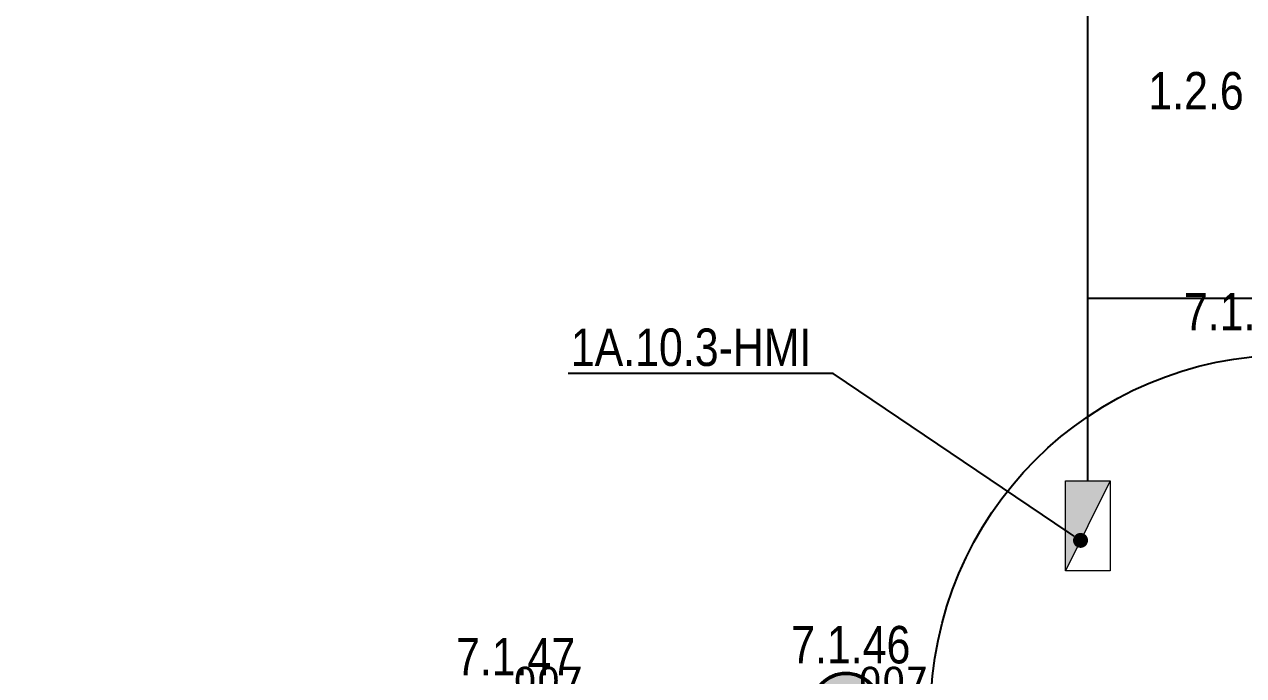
# Model space of a CAD drawing. Header units: millimetres. Extents: x -243740 to 150609, y -473655 to -165121.
# Drawn here: x -11100 to -2954, y -389787 to -385437 of the extents above; entities that cross this region are included whole.
import ezdxf
from ezdxf import colors
from ezdxf.entities.mleader import LeaderData, LeaderLine
from ezdxf.enums import TextEntityAlignment as Align
from ezdxf.math import Vec2, Vec3

# ---------------------------------------------------------------- set-up
doc = ezdxf.new("R2010")
doc.units = ezdxf.units.MM
doc.layers.add('0_Авт.', color=255, linetype='Continuous', lineweight=5)
doc.layers.add('_освещение_dali', color=3, linetype='Continuous', lineweight=50)
for name, color, linetype in [('_HMI', 6, 'Continuous'), ('_Гр.ЩД-1C.10.4.I6.1', 6, 'Continuous'), ('_Гр.ЩД-1C.10.4.I6.2', 6, 'Continuous')]:
    doc.layers.add(name, color=color, linetype=linetype)
doc.styles.get("Standard").update_dxf_attribs({"font": 'ARIALN.TTF'})
doc.styles.add('TableTextStyle', font='')
doc.styles.get('TableTextStyle').set_extended_font_data('VERDANA.TTF')

# ---------------------------------------------------------------- blocks, each defined once
blk = doc.blocks.new('*U420')
h = blk.add_hatch(color=0)
h.dxf.hatch_style = 1
h.paths.add_polyline_path([(300, -150), (300, 150), (-300, 150)])
at = {"color": 0}
blk.add_line((300, -150), (-300, 150), dxfattribs=at)
blk.add_lwpolyline([(300, -150), (-300, -150), (-300, 150), (300, 150)], close=True, dxfattribs=at)
blk = doc.blocks.new('_Dot')
at = {"color": 0, "linetype": 'ByBlock', "lineweight": -2}
blk.add_line((-0.5, 0), (-1, 0), dxfattribs=at)
at = {"color": 0, "linetype": 'ByBlock', "const_width": 0.5}
blk.add_lwpolyline([(-0.25, 0, 1), (0.25, 0, 1)], format="xyb", close=True, dxfattribs=at)
blk = doc.blocks.new('A$Cab2378fa')
at = {"lineweight": 25}
h = blk.add_hatch(color=0, dxfattribs=at)
h.paths.add_polyline_path([(162.3, -156.8, 0.442338), (147.8, 177.8), (0, 0)])
h.paths.add_polyline_path([(-141.6, -170.3), (0, 0), (-163.2, 157.6, 0.430096)])
at = {"lineweight": 25, "true_color": 0xfff5f5}
h = blk.add_hatch(color=7, dxfattribs=at)
h.dxf.hatch_style = 1
h.paths.add_polyline_path([(0, 0), (-141.6, -170.3, 0.174923), (3, -222.4, 0.197808), (162.3, -156.8)])
h.paths.add_polyline_path([(-163.2, 157.6), (0, 0), (147.8, 177.8, 0.175398), (3, 230.2, 0.209014)])
blk.add_circle((3, 3.9), 226.3)

msp = doc.modelspace()

# ---------------------------------------------------------------- linework, layer by layer
at = {"layer": '_HMI', "ltscale": 100}
for points in [[(-3994.7, -388486.8), (-3994.7, -381460.8), (-40907.8, -381460.8), (-40907.8, -384057.6), (-150051.6, -384057.6), (-150051.6, -393664.8)], [(3733.4, -392542.1), (3733.4, -387268.6), (-3994.7, -387268.6)]]:
    msp.add_lwpolyline(points, dxfattribs=at)
at = {"layer": 'Defpoints', "color": 3, "ltscale": 100}
msp.add_circle((-2655.3, -390034.1), 2388.6, dxfattribs=at)

# ---------------------------------------------------------------- block references
at = {"layer": '0_Авт.', "color": 1, "rotation": 89.99999999999999}
msp.add_blockref('*U420', (-3994.7, -388786.8), dxfattribs=at)
at = {"layer": '_освещение_dali', "color": 5, "ltscale": 100}
msp.add_blockref('A$Cab2378fa', (-5613.5, -390003.2), dxfattribs=at)

# ---------------------------------------------------------------- texts
at = {"layer": '_Гр.ЩД-1C.10.4.I6.1', "ltscale": 100}
for s, p in [('7.1.34', (-2954, -387555.8)), ('7.1.46', (-5578.1, -389780.8)), ('7.1.47', (-7817.8, -389860.8))]:
    msp.add_text(s, height=250, dxfattribs=at).set_placement(p, align=Align.BOTTOM_CENTER)
at = {"layer": '_Гр.ЩД-1C.10.4.I6.2', "ltscale": 100}
msp.add_text('1.2.6', height=250, dxfattribs=at).set_placement((-3271.5, -386080.7), align=Align.BOTTOM_CENTER)
at = {"layer": '_освещение_dali', "color": 21, "true_color": 0xff9e7e, "style": 'TableTextStyle'}
for p in [(-7833.2, -389908.4), (-5527.2, -389908.4)]:
    msp.add_text('007', height=180, dxfattribs=at).set_placement(p)

# ---------------------------------------------------------------- leaders
at = {"layer": '0_Авт.', "color": 1}
ml = msp.add_multileader_mtext('Standard', dxfattribs=at)
ml.set_content('1А.10.3-HMI', color=1)
ml.set_leader_properties()
ml.set_arrow_properties(name='DOT')
ml.build(insert=Vec2(0, 0))
ml.multileader.update_dxf_attribs({"has_dogleg": 0, "text_left_attachment_type": 6, "text_right_attachment_type": 6, "arrow_head_size": 100})
ctx = ml.context
ctx.base_point, ctx.char_height, ctx.arrow_head_size, ctx.landing_gap_size, ctx.plane_origin = Vec3(-7648.6, -387768.8), 250, 100, 200, Vec3(75347.5, -261035.4)
ctx.left_attachment, ctx.right_attachment = 6, 6
notes = []
notes.append((ctx, [(1, (1, 1, 0), (-5688.2, -387768.8), (-1, 0), 8, [(1, [(-4043.2, -388884)], 0, [])])]))
ctx.mtext.insert, ctx.mtext.width, ctx.mtext.flow_direction = Vec3(-7448.6, -387468.8), 1553.83, 5
for ctx, leaders in notes:
    for number, flags, end, landing, length, lines in leaders:
        leader = LeaderData()
        leader.index, (leader.has_last_leader_line, leader.has_dogleg_vector, leader.attachment_direction) = number, flags
        leader.last_leader_point, leader.dogleg_vector, leader.dogleg_length = Vec3(end), Vec3(landing), length
        for number, points, colour, breaks in lines:
            line = LeaderLine()
            line.index, line.vertices, line.color, line.breaks = number, Vec3.list(points), colors.encode_raw_color(colour), breaks
            leader.lines.append(line)
        ctx.leaders.append(leader)

doc.saveas('drawing.dxf')
